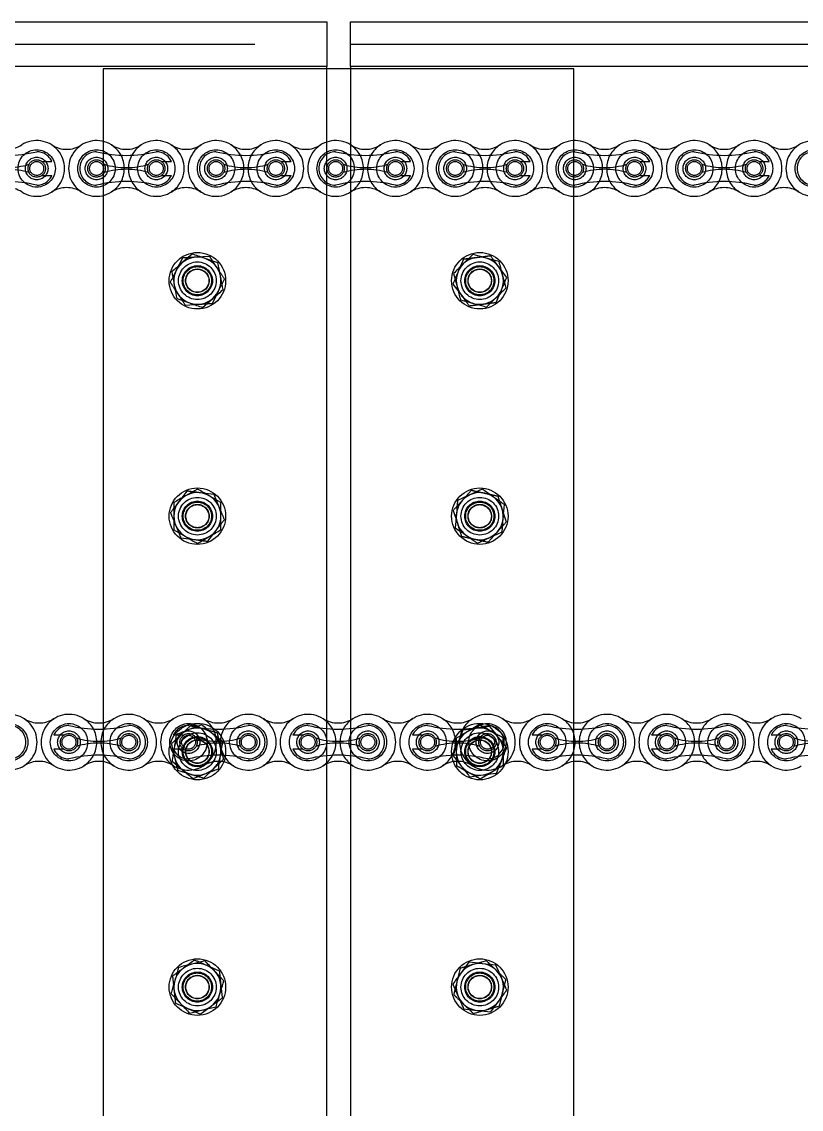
# Model space of a CAD drawing. Header units: metres. Extents: x 0 to 63075, y 0 to 44550.
# Drawn here: x 39081.1 to 39246.7, y 35817.3 to 36048.3 of the extents above; entities that cross this region are included whole.
import ezdxf

# ---------------------------------------------------------------- set-up
doc = ezdxf.new("R2010")
doc.units = ezdxf.units.M
doc.header["$LTSCALE"] = 75
doc.linetypes.add('HIDDEN2', pattern=[4.7625, 3.175, -1.5875])
for name, color, linetype in [('SDM', 7, 'Continuous'), ('SL4', 4, 'Continuous'), ('ST1', 7, 'HIDDEN2')]:
    doc.layers.add(name, color=color, linetype=linetype)

# ---------------------------------------------------------------- blocks, each defined once
blk = doc.blocks.new('A$C6e6623c1')
at = {"layer": 'SL4'}
for p, q in [((2339.74, 1725.35), (3664.71, 1725.35)), ((3664.71, 1725.35), (3664.71, 1715.82)), ((3669.71, 1715.82), (3669.71, 1725.35)), ((3669.71, 1725.35), (4614.72, 1725.35)), ((3664.71, 1715.82), (2339.74, 1715.82)), ((3617.21, 1715.35), (3617.21, 1486.11)), ((3717.21, 1715.35), (3617.21, 1715.35)), ((3664.71, 1715.35), (3664.71, 1715.82)), ((3669.71, 1715.82), (3669.71, 1715.35)), ((4619.71, 1715.82), (3669.71, 1715.82)), ((3717.21, 1486.11), (3717.21, 1715.35)), ((3636.12, 1676.02), (3633.94, 1674.13)), ((3641.58, 1674.13), (3638.85, 1675.07)), ((3695.76, 1675.94), (3693.71, 1673.91)), ((3691.65, 1671.89), (3692.37, 1669.1)), ((3702.78, 1668.81), (3702.05, 1671.6)), ((3632.85, 1666.57), (3635.57, 1665.63)), ((3638.3, 1664.68), (3640.48, 1666.57)), ((3698.66, 1664.76), (3700.72, 1666.79)), ((3637.21, 1626.12), (3634.71, 1624.68)), ((3697.71, 1626.1), (3695.09, 1624.88)), ((3642.21, 1623.24), (3639.71, 1624.68)), ((3692.48, 1623.65), (3692.23, 1620.78)), ((3701.95, 1617.05), (3702.19, 1619.92)), ((3632.21, 1617.46), (3634.71, 1616.02)), ((3637.21, 1614.58), (3639.71, 1616.02)), ((3696.72, 1614.6), (3699.33, 1615.82)), ((3638.13, 1576.05), (3635.43, 1575.02)), ((3699.36, 1575.71), (3696.5, 1575.3)), ((3642.61, 1572.41), (3640.37, 1574.23)), ((3693.64, 1574.89), (3692.57, 1572.21)), ((3631.82, 1568.29), (3634.06, 1566.47)), ((3700.78, 1565.81), (3701.86, 1568.49)), ((3636.3, 1564.65), (3638.99, 1565.68)), ((3695.07, 1564.99), (3697.93, 1565.4)), ((3638.85, 1525.89), (3636.04, 1525.21)), ((3694.9, 1525.64), (3693.19, 1523.32)), ((3700.64, 1524.99), (3697.77, 1525.32)), ((3642.83, 1521.7), (3640.84, 1523.8)), ((3631.6, 1519), (3633.59, 1516.9)), ((3699.52, 1515.06), (3701.23, 1517.38)), ((3635.58, 1514.81), (3638.38, 1515.49)), ((3693.78, 1515.71), (3696.65, 1515.38))]:
    blk.add_line(p, q, dxfattribs=at)
for centre, start, end in [((3637.21, 1670.35), 70.8771, 130.8771), ((3637.21, 1670.35), 10.8771, 70.8771), ((3697.21, 1670.35), 74.5352, 134.5352), ((3697.21, 1670.35), 14.5352, 74.5352), ((3637.21, 1670.35), 130.8771, 190.8771), ((3697.21, 1670.35), 134.5352, 194.5352), ((3637.21, 1670.35), 310.8771, 10.8771), ((3697.21, 1670.35), 314.5352, 14.5352), ((3637.21, 1670.35), 190.8771, 250.8771), ((3697.21, 1670.35), 194.5352, 254.5352), ((3637.21, 1670.35), 250.8771, 310.8771), ((3697.21, 1670.35), 254.5352, 314.5352), ((3637.21, 1620.35), 120, 180), ((3637.21, 1620.35), 60, 120), ((3637.21, 1620.35), 0, 60), ((3697.21, 1620.35), 115.0926, 175.0926), ((3697.21, 1620.35), 55.0926, 115.0926), ((3697.21, 1620.35), 355.0926, 55.0926), ((3637.21, 1620.35), 180, 240), ((3637.21, 1620.35), 300, 0), ((3697.21, 1620.35), 175.0926, 235.0926), ((3697.21, 1620.35), 295.0926, 355.0926), ((3637.21, 1620.35), 240, 300), ((3697.21, 1620.35), 235.0926, 295.0926), ((3637.21, 1570.35), 110.8771, 170.8771), ((3637.21, 1570.35), 50.8771, 110.8771), ((3697.21, 1570.35), 98.2132, 158.2132), ((3697.21, 1570.35), 38.2132, 98.2132), ((3637.21, 1570.35), 350.8771, 50.8771), ((3697.21, 1570.35), 338.2132, 38.2132), ((3637.21, 1570.35), 170.8771, 230.8771), ((3697.21, 1570.35), 158.2132, 218.2132), ((3637.21, 1570.35), 290.8771, 350.8771), ((3697.21, 1570.35), 278.2132, 338.2132), ((3637.21, 1570.35), 230.8771, 290.8771), ((3697.21, 1570.35), 218.2132, 278.2132), ((3637.21, 1520.35), 103.5616, 163.5616), ((3637.21, 1520.35), 43.5616, 103.5616), ((3697.21, 1520.35), 83.5616, 143.5616), ((3697.21, 1520.35), 23.5616, 83.5616), ((3637.21, 1520.35), 343.5616, 43.5616), ((3697.21, 1520.35), 143.5616, 203.5616), ((3697.21, 1520.35), 323.5616, 23.5616), ((3637.21, 1520.35), 163.5616, 223.5616), ((3637.21, 1520.35), 283.5616, 343.5616), ((3697.21, 1520.35), 203.5616, 263.5616), ((3697.21, 1520.35), 263.5616, 323.5616), ((3637.21, 1520.35), 223.5616, 283.5616)]:
    blk.add_arc(centre, 5, start, end, dxfattribs=at)
for points, knots in [([(3638.85, 1675.07), (3638.79, 1675.1), (3637.86, 1675.42), (3636.96, 1675.73), (3636.12, 1676.02)], [0, 0, 0, 0, 0.070201, 1, 1, 1, 1]), ([(3698.55, 1675.17), (3698.33, 1675.23), (3697.39, 1675.49), (3696.47, 1675.74), (3695.76, 1675.94)], [0, 0, 0, 0, 0.231849, 1, 1, 1, 1]), ([(3701.33, 1674.4), (3701.14, 1674.45), (3700.23, 1674.7), (3699.29, 1674.96), (3698.55, 1675.17)], [0, 0, 0, 0, 0.211001, 1, 1, 1, 1]), ([(3702.05, 1671.6), (3702.04, 1671.67), (3701.79, 1672.61), (3701.55, 1673.54), (3701.33, 1674.4)], [0, 0, 0, 0, 0.070201, 1, 1, 1, 1]), ([(3633.94, 1674.13), (3633.89, 1674.09), (3633.15, 1673.45), (3632.43, 1672.82), (3631.76, 1672.24)], [0, 0, 0, 0, 0.070201, 1, 1, 1, 1]), ([(3631.76, 1672.24), (3631.9, 1671.52), (3632.08, 1670.59), (3632.26, 1669.63), (3632.3, 1669.41)], [0, 0, 0, 0, 0.768151, 1, 1, 1, 1]), ([(3642.12, 1671.29), (3642.08, 1671.52), (3641.9, 1672.48), (3641.72, 1673.41), (3641.58, 1674.13)], [0, 0, 0, 0, 0.231849, 1, 1, 1, 1]), ([(3693.71, 1673.91), (3693.66, 1673.87), (3692.96, 1673.18), (3692.28, 1672.51), (3691.65, 1671.89)], [0, 0, 0, 0, 0.0702006, 1, 1, 1, 1]), ([(3642.67, 1668.46), (3642.63, 1668.65), (3642.45, 1669.58), (3642.27, 1670.54), (3642.12, 1671.29)], [0, 0, 0, 0, 0.211001, 1, 1, 1, 1]), ([(3632.3, 1669.41), (3632.45, 1668.65), (3632.63, 1667.69), (3632.81, 1666.77), (3632.85, 1666.57)], [0, 0, 0, 0, 0.788999, 1, 1, 1, 1]), ([(3640.48, 1666.57), (3640.54, 1666.61), (3641.27, 1667.25), (3642, 1667.88), (3642.67, 1668.46)], [0, 0, 0, 0, 0.0702006, 1, 1, 1, 1]), ([(3692.37, 1669.1), (3692.39, 1669.03), (3692.63, 1668.09), (3692.87, 1667.16), (3693.1, 1666.3)], [0, 0, 0, 0, 0.0702006, 1, 1, 1, 1]), ([(3700.72, 1666.79), (3700.77, 1666.83), (3701.46, 1667.52), (3702.14, 1668.19), (3702.78, 1668.81)], [0, 0, 0, 0, 0.070201, 1, 1, 1, 1]), ([(3635.57, 1665.63), (3635.64, 1665.6), (3636.56, 1665.28), (3637.46, 1664.97), (3638.3, 1664.68)], [0, 0, 0, 0, 0.070201, 1, 1, 1, 1]), ([(3693.1, 1666.3), (3693.8, 1666.11), (3694.72, 1665.85), (3695.66, 1665.59), (3695.88, 1665.53)], [0, 0, 0, 0, 0.768151, 1, 1, 1, 1]), ([(3695.88, 1665.53), (3696.62, 1665.33), (3697.56, 1665.06), (3698.47, 1664.81), (3698.66, 1664.76)], [0, 0, 0, 0, 0.788999, 1, 1, 1, 1]), ([(3639.71, 1624.68), (3639.65, 1624.71), (3638.81, 1625.2), (3637.98, 1625.68), (3637.21, 1626.12)], [0, 0, 0, 0, 0.070201, 1, 1, 1, 1]), ([(3700.07, 1624.45), (3699.89, 1624.58), (3699.09, 1625.14), (3698.31, 1625.68), (3697.71, 1626.1)], [0, 0, 0, 0, 0.231849, 1, 1, 1, 1]), ([(3634.71, 1624.68), (3634.65, 1624.65), (3633.81, 1624.16), (3632.98, 1623.68), (3632.21, 1623.24)], [0, 0, 0, 0, 0.070201, 1, 1, 1, 1]), ([(3695.09, 1624.88), (3695.03, 1624.85), (3694.15, 1624.44), (3693.28, 1624.03), (3692.48, 1623.65)], [0, 0, 0, 0, 0.070201, 1, 1, 1, 1]), ([(3702.44, 1622.8), (3702.28, 1622.91), (3701.51, 1623.45), (3700.71, 1624.01), (3700.07, 1624.45)], [0, 0, 0, 0, 0.211001, 1, 1, 1, 1]), ([(3632.21, 1623.24), (3632.21, 1622.51), (3632.21, 1621.55), (3632.21, 1620.58), (3632.21, 1620.35)], [0, 0, 0, 0, 0.768151, 1, 1, 1, 1]), ([(3642.21, 1620.35), (3642.21, 1620.58), (3642.21, 1621.55), (3642.21, 1622.51), (3642.21, 1623.24)], [0, 0, 0, 0, 0.2318493, 1, 1, 1, 1]), ([(3702.19, 1619.92), (3702.2, 1619.99), (3702.28, 1620.96), (3702.37, 1621.91), (3702.44, 1622.8)], [0, 0, 0, 0, 0.070201, 1, 1, 1, 1]), ([(3632.21, 1620.35), (3632.21, 1619.58), (3632.21, 1618.6), (3632.21, 1617.66), (3632.21, 1617.46)], [0, 0, 0, 0, 0.788999, 1, 1, 1, 1]), ([(3642.21, 1617.46), (3642.21, 1617.66), (3642.21, 1618.6), (3642.21, 1619.58), (3642.21, 1620.35)], [0, 0, 0, 0, 0.211001, 1, 1, 1, 1]), ([(3692.23, 1620.78), (3692.22, 1620.71), (3692.14, 1619.74), (3692.06, 1618.79), (3691.98, 1617.9)], [0, 0, 0, 0, 0.070201, 1, 1, 1, 1]), ([(3639.71, 1616.02), (3639.77, 1616.05), (3640.62, 1616.54), (3641.44, 1617.02), (3642.21, 1617.46)], [0, 0, 0, 0, 0.070201, 1, 1, 1, 1]), ([(3691.98, 1617.9), (3692.58, 1617.48), (3693.36, 1616.94), (3694.17, 1616.38), (3694.35, 1616.25)], [0, 0, 0, 0, 0.7681507, 1, 1, 1, 1]), ([(3699.33, 1615.82), (3699.39, 1615.85), (3700.28, 1616.26), (3701.14, 1616.67), (3701.95, 1617.05)], [0, 0, 0, 0, 0.070201, 1, 1, 1, 1]), ([(3634.71, 1616.02), (3634.77, 1615.99), (3635.62, 1615.5), (3636.44, 1615.02), (3637.21, 1614.58)], [0, 0, 0, 0, 0.070201, 1, 1, 1, 1]), ([(3694.35, 1616.25), (3694.98, 1615.81), (3695.79, 1615.25), (3696.56, 1614.71), (3696.72, 1614.6)], [0, 0, 0, 0, 0.788999, 1, 1, 1, 1]), ([(3635.43, 1575.02), (3635.37, 1575), (3634.46, 1574.65), (3633.56, 1574.31), (3632.73, 1573.99)], [0, 0, 0, 0, 0.070201, 1, 1, 1, 1]), ([(3640.37, 1574.23), (3640.31, 1574.27), (3639.56, 1574.89), (3638.82, 1575.49), (3638.13, 1576.05)], [0, 0, 0, 0, 0.070201, 1, 1, 1, 1]), ([(3696.5, 1575.3), (3696.43, 1575.29), (3695.47, 1575.15), (3694.52, 1575.01), (3693.64, 1574.89)], [0, 0, 0, 0, 0.070201, 1, 1, 1, 1]), ([(3701.14, 1573.44), (3701, 1573.62), (3700.4, 1574.39), (3699.81, 1575.14), (3699.36, 1575.71)], [0, 0, 0, 0, 0.231849, 1, 1, 1, 1]), ([(3632.73, 1573.99), (3632.62, 1573.27), (3632.47, 1572.33), (3632.31, 1571.37), (3632.28, 1571.14)], [0, 0, 0, 0, 0.768151, 1, 1, 1, 1]), ([(3702.93, 1571.17), (3702.8, 1571.33), (3702.22, 1572.07), (3701.62, 1572.84), (3701.14, 1573.44)], [0, 0, 0, 0, 0.211001, 1, 1, 1, 1]), ([(3632.28, 1571.14), (3632.15, 1570.38), (3632, 1569.42), (3631.85, 1568.49), (3631.82, 1568.29)], [0, 0, 0, 0, 0.788999, 1, 1, 1, 1]), ([(3642.15, 1569.56), (3642.19, 1569.78), (3642.34, 1570.75), (3642.49, 1571.69), (3642.61, 1572.41)], [0, 0, 0, 0, 0.231849, 1, 1, 1, 1]), ([(3692.57, 1572.21), (3692.54, 1572.14), (3692.18, 1571.24), (3691.83, 1570.35), (3691.5, 1569.53)], [0, 0, 0, 0, 0.070201, 1, 1, 1, 1]), ([(3701.86, 1568.49), (3701.88, 1568.56), (3702.24, 1569.46), (3702.6, 1570.35), (3702.93, 1571.17)], [0, 0, 0, 0, 0.070201, 1, 1, 1, 1]), ([(3641.69, 1566.71), (3641.72, 1566.9), (3641.87, 1567.83), (3642.03, 1568.8), (3642.15, 1569.56)], [0, 0, 0, 0, 0.211001, 1, 1, 1, 1]), ([(3691.5, 1569.53), (3691.95, 1568.95), (3692.54, 1568.2), (3693.14, 1567.43), (3693.28, 1567.26)], [0, 0, 0, 0, 0.768151, 1, 1, 1, 1]), ([(3634.06, 1566.47), (3634.11, 1566.43), (3634.87, 1565.81), (3635.61, 1565.21), (3636.3, 1564.65)], [0, 0, 0, 0, 0.070201, 1, 1, 1, 1]), ([(3638.99, 1565.68), (3639.06, 1565.7), (3639.97, 1566.05), (3640.86, 1566.39), (3641.69, 1566.71)], [0, 0, 0, 0, 0.0702006, 1, 1, 1, 1]), ([(3693.28, 1567.26), (3693.76, 1566.65), (3694.37, 1565.88), (3694.95, 1565.14), (3695.07, 1564.99)], [0, 0, 0, 0, 0.788999, 1, 1, 1, 1]), ([(3697.93, 1565.4), (3697.99, 1565.41), (3698.96, 1565.55), (3699.9, 1565.69), (3700.78, 1565.81)], [0, 0, 0, 0, 0.070201, 1, 1, 1, 1]), ([(3633.23, 1524.53), (3633.03, 1523.83), (3632.76, 1522.92), (3632.48, 1521.98), (3632.42, 1521.76)], [0, 0, 0, 0, 0.768151, 1, 1, 1, 1]), ([(3636.04, 1525.21), (3635.97, 1525.19), (3635.03, 1524.97), (3634.1, 1524.74), (3633.23, 1524.53)], [0, 0, 0, 0, 0.070201, 1, 1, 1, 1]), ([(3640.84, 1523.8), (3640.79, 1523.85), (3640.12, 1524.55), (3639.46, 1525.24), (3638.85, 1525.89)], [0, 0, 0, 0, 0.070201, 1, 1, 1, 1]), ([(3697.77, 1525.32), (3697.71, 1525.33), (3696.74, 1525.44), (3695.79, 1525.54), (3694.9, 1525.64)], [0, 0, 0, 0, 0.070201, 1, 1, 1, 1]), ([(3701.8, 1522.35), (3701.71, 1522.56), (3701.31, 1523.45), (3700.93, 1524.32), (3700.64, 1524.99)], [0, 0, 0, 0, 0.231849, 1, 1, 1, 1]), ([(3693.19, 1523.32), (3693.15, 1523.26), (3692.57, 1522.48), (3692, 1521.71), (3691.48, 1521)], [0, 0, 0, 0, 0.070201, 1, 1, 1, 1]), ([(3702.95, 1519.7), (3702.87, 1519.88), (3702.49, 1520.75), (3702.1, 1521.64), (3701.8, 1522.35)], [0, 0, 0, 0, 0.2110008, 1, 1, 1, 1]), ([(3632.42, 1521.76), (3632.2, 1521.03), (3631.92, 1520.09), (3631.66, 1519.19), (3631.6, 1519)], [0, 0, 0, 0, 0.788999, 1, 1, 1, 1]), ([(3642.01, 1518.94), (3642.07, 1519.15), (3642.35, 1520.09), (3642.62, 1521), (3642.83, 1521.7)], [0, 0, 0, 0, 0.231849, 1, 1, 1, 1]), ([(3691.48, 1521), (3691.77, 1520.33), (3692.15, 1519.45), (3692.54, 1518.56), (3692.63, 1518.35)], [0, 0, 0, 0, 0.768151, 1, 1, 1, 1]), ([(3701.23, 1517.38), (3701.28, 1517.44), (3701.85, 1518.22), (3702.42, 1518.99), (3702.95, 1519.7)], [0, 0, 0, 0, 0.070201, 1, 1, 1, 1]), ([(3641.19, 1516.17), (3641.25, 1516.36), (3641.51, 1517.26), (3641.79, 1518.2), (3642.01, 1518.94)], [0, 0, 0, 0, 0.211001, 1, 1, 1, 1]), ([(3692.63, 1518.35), (3692.94, 1517.64), (3693.33, 1516.75), (3693.7, 1515.89), (3693.78, 1515.71)], [0, 0, 0, 0, 0.788999, 1, 1, 1, 1]), ([(3633.59, 1516.9), (3633.64, 1516.85), (3634.31, 1516.15), (3634.97, 1515.46), (3635.58, 1514.81)], [0, 0, 0, 0, 0.070201, 1, 1, 1, 1]), ([(3638.38, 1515.49), (3638.45, 1515.51), (3639.4, 1515.73), (3640.33, 1515.96), (3641.19, 1516.17)], [0, 0, 0, 0, 0.070201, 1, 1, 1, 1]), ([(3696.65, 1515.38), (3696.72, 1515.37), (3697.69, 1515.26), (3698.64, 1515.16), (3699.52, 1515.06)], [0, 0, 0, 0, 0.070201, 1, 1, 1, 1])]:
    blk.add_open_spline(points, degree=3, knots=knots, dxfattribs=at)
at = {"layer": 'ST1'}
for p, q in [((2339.74, 1720.59), (3664.71, 1720.59)), ((3669.71, 1720.59), (4669.71, 1720.59)), ((3664.71, 1715.82), (2339.74, 1715.82)), ((3664.71, 1490.88), (3664.71, 1715.35)), ((4669.71, 1715.82), (3669.71, 1715.82)), ((3669.71, 1715.35), (3669.71, 1490.88)), ((3604.18, 1695.67), (3606.31, 1695.67)), ((3629.58, 1695.67), (3631.71, 1695.67)), ((3654.98, 1695.67), (3657.11, 1695.67)), ((3680.38, 1695.67), (3682.51, 1695.67)), ((3705.78, 1695.67), (3707.91, 1695.67)), ((3731.18, 1695.67), (3733.31, 1695.67)), ((3756.58, 1695.67), (3758.71, 1695.67)), ((3604.18, 1692.71), (3606.31, 1692.71)), ((3629.58, 1692.71), (3631.71, 1692.71)), ((3654.98, 1692.71), (3657.11, 1692.71)), ((3680.38, 1692.71), (3682.51, 1692.71)), ((3705.78, 1692.71), (3707.91, 1692.71)), ((3731.18, 1692.71), (3733.31, 1692.71)), ((3756.58, 1692.71), (3758.71, 1692.71)), ((3634.03, 1675.17), (3632.74, 1672.59)), ((3639.8, 1675.51), (3636.92, 1675.34)), ((3693.73, 1674.96), (3692.61, 1672.3)), ((3702.94, 1671.06), (3701.2, 1673.36)), ((3640.39, 1665.53), (3641.68, 1668.11)), ((3691.48, 1669.64), (3693.22, 1667.34)), ((3700.69, 1665.74), (3701.82, 1668.4)), ((3634.63, 1665.19), (3637.51, 1665.36)), ((3695.47, 1625.85), (3693.52, 1623.72)), ((3635, 1625.68), (3633.24, 1623.39)), ((3640.73, 1624.93), (3637.86, 1625.31)), ((3691.57, 1621.59), (3692.45, 1618.84)), ((3702.85, 1619.11), (3701.98, 1621.86)), ((3639.42, 1615.02), (3641.18, 1617.31)), ((3698.96, 1614.85), (3700.91, 1616.98)), ((3633.7, 1615.77), (3636.56, 1615.39)), ((3635.87, 1575.97), (3633.78, 1573.98)), ((3641.41, 1574.32), (3638.64, 1575.14)), ((3697.14, 1576.12), (3694.66, 1574.65)), ((3608.82, 1573.83), (3606.7, 1573.83)), ((3634.22, 1573.83), (3632.1, 1573.83)), ((3659.62, 1573.83), (3657.5, 1573.83)), ((3685.02, 1573.83), (3682.9, 1573.83)), ((3692.18, 1573.17), (3692.21, 1570.29)), ((3710.42, 1573.83), (3708.3, 1573.83)), ((3735.82, 1573.83), (3733.7, 1573.83)), ((3761.22, 1573.83), (3759.1, 1573.83)), ((3608.82, 1570.88), (3606.7, 1570.88)), ((3634.22, 1570.88), (3632.1, 1570.88)), ((3659.62, 1570.88), (3657.5, 1570.88)), ((3685.02, 1570.88), (3682.9, 1570.88)), ((3702.25, 1567.53), (3702.21, 1570.41)), ((3710.42, 1570.88), (3708.3, 1570.88)), ((3735.82, 1570.88), (3733.7, 1570.88)), ((3761.22, 1570.88), (3759.1, 1570.88)), ((3633.02, 1566.38), (3635.78, 1565.56)), ((3638.55, 1564.73), (3640.65, 1566.72)), ((3697.29, 1564.58), (3699.77, 1566.05)), ((3636.6, 1526.09), (3634.27, 1524.39)), ((3641.88, 1523.75), (3639.24, 1524.92)), ((3693.05, 1524.35), (3692.36, 1521.55)), ((3698.6, 1525.95), (3695.83, 1525.15)), ((3701.37, 1516.35), (3702.07, 1519.15)), ((3632.55, 1516.95), (3635.19, 1515.78)), ((3637.82, 1514.61), (3640.16, 1516.31)), ((3695.82, 1514.75), (3698.6, 1515.55))]:
    blk.add_line(p, q, dxfattribs=at)
for centre, radius in [((3603.08, 1694.19), 3.96), ((3615.78, 1694.19), 3.96), ((3628.48, 1694.19), 3.96), ((3641.18, 1694.19), 3.96), ((3653.88, 1694.19), 3.96), ((3666.58, 1694.19), 3.96), ((3679.28, 1694.19), 3.96), ((3691.98, 1694.19), 3.96), ((3704.68, 1694.19), 3.96), ((3717.38, 1694.19), 3.96), ((3730.08, 1694.19), 3.96), ((3742.78, 1694.19), 3.96), ((3755.48, 1694.19), 3.96), ((3768.17, 1694.19), 3.96), ((3603.08, 1694.19), 2.4), ((3603.08, 1694.19), 1.85), ((3603.08, 1694.19), 1.48), ((3615.78, 1694.19), 2.4), ((3615.78, 1694.19), 1.85), ((3615.78, 1694.19), 1.48), ((3628.48, 1694.19), 2.4), ((3628.48, 1694.19), 1.85), ((3628.48, 1694.19), 1.48), ((3641.18, 1694.19), 2.4), ((3641.18, 1694.19), 1.84), ((3641.18, 1694.19), 1.48), ((3653.88, 1694.19), 2.4), ((3653.88, 1694.19), 1.84), ((3653.88, 1694.19), 1.48), ((3666.58, 1694.19), 2.4), ((3666.58, 1694.19), 1.84), ((3666.58, 1694.19), 1.48), ((3679.28, 1694.19), 2.4), ((3679.28, 1694.19), 1.85), ((3679.28, 1694.19), 1.48), ((3691.98, 1694.19), 2.4), ((3691.98, 1694.19), 1.84), ((3691.98, 1694.19), 1.48), ((3704.68, 1694.19), 2.4), ((3704.68, 1694.19), 1.84), ((3704.68, 1694.19), 1.48), ((3717.38, 1694.19), 2.4), ((3717.38, 1694.19), 1.84), ((3717.38, 1694.19), 1.48), ((3730.08, 1694.19), 2.4), ((3730.08, 1694.19), 1.84), ((3730.08, 1694.19), 1.48), ((3742.78, 1694.19), 2.4), ((3742.78, 1694.19), 1.84), ((3742.78, 1694.19), 1.48), ((3755.48, 1694.19), 2.4), ((3755.48, 1694.19), 1.84), ((3755.48, 1694.19), 1.48), ((3637.21, 1670.35), 6), ((3637.21, 1670.35), 4), ((3697.21, 1670.35), 6), ((3697.21, 1670.35), 4), ((3637.21, 1670.35), 3.2), ((3637.21, 1670.35), 3), ((3637.21, 1670.35), 2.5), ((3637.21, 1670.35), 2.45), ((3697.21, 1670.35), 3.2), ((3697.21, 1670.35), 3), ((3697.21, 1670.35), 2.5), ((3697.21, 1670.35), 2.45), ((3637.21, 1620.35), 6), ((3697.21, 1620.35), 6), ((3637.21, 1620.35), 4), ((3637.21, 1620.35), 3.2), ((3697.21, 1620.35), 4), ((3697.21, 1620.35), 3.2), ((3637.21, 1620.35), 3), ((3637.21, 1620.35), 2.5), ((3637.21, 1620.35), 2.45), ((3697.21, 1620.35), 3), ((3697.21, 1620.35), 2.5), ((3697.21, 1620.35), 2.45), ((3597.23, 1572.35), 3.96), ((3609.93, 1572.35), 3.96), ((3622.63, 1572.35), 3.96), ((3637.21, 1570.35), 6), ((3635.33, 1572.35), 3.96), ((3648.03, 1572.35), 3.96), ((3660.73, 1572.35), 3.96), ((3673.43, 1572.35), 3.96), ((3686.13, 1572.35), 3.96), ((3697.21, 1570.35), 6), ((3698.83, 1572.35), 3.96), ((3711.53, 1572.35), 3.96), ((3724.23, 1572.35), 3.96), ((3736.93, 1572.35), 3.96), ((3749.63, 1572.35), 3.96), ((3762.33, 1572.35), 3.96), ((3609.93, 1572.35), 2.4), ((3609.93, 1572.35), 1.84), ((3609.93, 1572.35), 1.48), ((3622.63, 1572.35), 2.4), ((3622.63, 1572.35), 1.85), ((3622.63, 1572.35), 1.48), ((3635.33, 1572.35), 2.4), ((3637.21, 1570.35), 4), ((3635.33, 1572.35), 1.84), ((3635.33, 1572.35), 1.48), ((3637.21, 1570.35), 3.2), ((3637.21, 1570.35), 3), ((3637.21, 1570.35), 2.5), ((3637.21, 1570.35), 2.45), ((3648.03, 1572.35), 2.4), ((3648.03, 1572.35), 1.84), ((3648.03, 1572.35), 1.48), ((3660.73, 1572.35), 2.4), ((3660.73, 1572.35), 1.84), ((3660.73, 1572.35), 1.48), ((3673.43, 1572.35), 2.4), ((3673.43, 1572.35), 1.85), ((3673.43, 1572.35), 1.48), ((3686.13, 1572.35), 2.4), ((3686.13, 1572.35), 1.84), ((3686.13, 1572.35), 1.48), ((3697.21, 1570.35), 4), ((3697.21, 1570.35), 3.2), ((3697.21, 1570.35), 3), ((3697.21, 1570.35), 2.5), ((3697.21, 1570.35), 2.45), ((3698.83, 1572.35), 2.4), ((3698.83, 1572.35), 1.84), ((3698.83, 1572.35), 1.48), ((3711.53, 1572.35), 2.4), ((3711.53, 1572.35), 1.84), ((3711.53, 1572.35), 1.48), ((3724.23, 1572.35), 2.4), ((3724.23, 1572.35), 1.84), ((3724.23, 1572.35), 1.48), ((3736.93, 1572.35), 2.4), ((3736.93, 1572.35), 1.84), ((3736.93, 1572.35), 1.48), ((3749.63, 1572.35), 2.4), ((3749.63, 1572.35), 1.84), ((3749.63, 1572.35), 1.48), ((3762.33, 1572.35), 2.4), ((3762.33, 1572.35), 1.84), ((3762.33, 1572.35), 1.48), ((3637.21, 1520.35), 6), ((3637.21, 1520.35), 4), ((3697.21, 1520.35), 6), ((3697.21, 1520.35), 4), ((3637.21, 1520.35), 3.2), ((3637.21, 1520.35), 3), ((3637.21, 1520.35), 2.5), ((3637.21, 1520.35), 2.45), ((3697.21, 1520.35), 3.2), ((3697.21, 1520.35), 3), ((3697.21, 1520.35), 2.5), ((3697.21, 1520.35), 2.45)]:
    blk.add_circle(centre, radius, dxfattribs=at)
for centre, radius, start, end in [((3603.08, 1694.19), 5.92, 237.5667, 122.4333), ((3615.78, 1694.19), 5.92, 57.5667, 302.4333), ((3628.48, 1694.19), 5.92, 237.5667, 122.4333), ((3641.18, 1694.19), 5.92, 57.5667, 302.4333), ((3653.88, 1694.19), 5.92, 237.5667, 122.4333), ((3666.58, 1694.19), 5.92, 57.5667, 302.4333), ((3679.28, 1694.19), 5.92, 237.5667, 122.4333), ((3691.98, 1694.19), 5.92, 57.5667, 302.4333), ((3704.68, 1694.19), 5.92, 237.5667, 122.4333), ((3717.38, 1694.19), 5.92, 57.5667, 302.4333), ((3730.08, 1694.19), 5.92, 237.5667, 122.4333), ((3742.78, 1694.19), 5.92, 57.5667, 302.4333), ((3755.48, 1694.19), 5.92, 237.5667, 122.4333), ((3768.17, 1694.19), 5.92, 57.5667, 302.4333), ((3596.73, 1723.29), 26.32, 256.0401, 283.9599), ((3596.73, 1704.18), 5.92, 237.5667, 302.4333), ((3603.08, 1694.19), 3.55, 24.5534, 90), ((3609.43, 1704.18), 5.92, 237.5667, 302.4333), ((3615.78, 1694.19), 3.55, 90, 270), ((3622.13, 1723.29), 26.32, 256.0401, 283.9599), ((3622.13, 1704.18), 5.92, 237.5667, 302.4333), ((3615.78, 1694.19), 5.92, 302.4332, 57.5668), ((3628.48, 1694.19), 5.92, 122.4332, 237.5668), ((3628.48, 1694.19), 3.55, 24.5534, 90), ((3634.83, 1704.18), 5.92, 237.5667, 302.4333), ((3641.18, 1694.19), 3.55, 90, 270), ((3647.53, 1723.29), 26.32, 256.0401, 283.9599), ((3647.53, 1704.18), 5.92, 237.5667, 302.4333), ((3641.18, 1694.19), 5.92, 302.4332, 57.5668), ((3653.88, 1694.19), 5.92, 122.4332, 237.5668), ((3653.88, 1694.19), 3.55, 24.5534, 90), ((3660.23, 1704.18), 5.92, 237.5667, 302.4333), ((3666.58, 1694.19), 3.55, 90, 270), ((3672.93, 1723.29), 26.32, 256.0401, 283.9599), ((3672.93, 1704.18), 5.92, 237.5667, 302.4333), ((3666.58, 1694.19), 5.92, 302.4332, 57.5668), ((3679.28, 1694.19), 5.92, 122.4332, 237.5668), ((3679.28, 1694.19), 3.55, 24.5534, 90), ((3685.63, 1704.18), 5.92, 237.5667, 302.4333), ((3691.98, 1694.19), 3.55, 90, 270), ((3698.33, 1723.29), 26.32, 256.0401, 283.9599), ((3698.33, 1704.18), 5.92, 237.5667, 302.4333), ((3691.98, 1694.19), 5.92, 302.4332, 57.5668), ((3704.68, 1694.19), 5.92, 122.4332, 237.5668), ((3704.68, 1694.19), 3.55, 24.5534, 90), ((3711.03, 1704.18), 5.92, 237.5667, 302.4333), ((3717.38, 1694.19), 3.55, 90, 270), ((3723.73, 1723.29), 26.32, 256.0401, 283.9599), ((3723.73, 1704.18), 5.92, 237.5667, 302.4333), ((3717.38, 1694.19), 5.92, 302.4332, 57.5668), ((3730.08, 1694.19), 5.92, 122.4332, 237.5668), ((3730.08, 1694.19), 3.55, 24.5534, 90), ((3736.43, 1704.18), 5.92, 237.5667, 302.4333), ((3742.78, 1694.19), 3.55, 90, 270), ((3749.13, 1723.29), 26.32, 256.0401, 283.9599), ((3749.13, 1704.18), 5.92, 237.5667, 302.4333), ((3742.78, 1694.19), 5.92, 302.4332, 57.5668), ((3755.48, 1694.19), 5.92, 122.4332, 237.5668), ((3755.48, 1694.19), 3.55, 24.5534, 90), ((3761.83, 1704.18), 5.92, 237.5667, 302.4333), ((3768.17, 1694.19), 3.55, 90, 270), ((3596.73, 1710.54), 16.17, 252.993, 287.007), ((3596.73, 1677.84), 16.17, 72.993, 107.007), ((3622.13, 1710.54), 16.17, 252.993, 287.007), ((3622.13, 1677.84), 16.17, 72.993, 107.007), ((3647.53, 1710.54), 16.17, 252.993, 287.007), ((3647.53, 1677.84), 16.17, 72.993, 107.007), ((3672.93, 1710.54), 16.17, 252.993, 287.007), ((3672.93, 1677.84), 16.17, 72.993, 107.007), ((3698.33, 1710.54), 16.17, 252.993, 287.007), ((3698.33, 1677.84), 16.17, 72.993, 107.007), ((3723.73, 1710.54), 16.17, 252.993, 287.007), ((3723.73, 1677.84), 16.17, 72.993, 107.007), ((3749.13, 1710.54), 16.17, 252.993, 287.007), ((3749.13, 1677.84), 16.17, 72.993, 107.007), ((3596.73, 1665.09), 26.32, 76.0401, 103.9599), ((3603.08, 1694.19), 3.55, 270, 335.4466), ((3622.13, 1665.09), 26.32, 76.0401, 103.9599), ((3628.48, 1694.19), 3.55, 270, 335.4466), ((3647.53, 1665.09), 26.32, 76.0401, 103.9599), ((3653.88, 1694.19), 3.55, 270, 335.4466), ((3672.93, 1665.09), 26.32, 76.0401, 103.9599), ((3679.28, 1694.19), 3.55, 270, 335.4466), ((3698.33, 1665.09), 26.32, 76.0401, 103.9599), ((3704.68, 1694.19), 3.55, 270, 335.4466), ((3723.73, 1665.09), 26.32, 76.0401, 103.9599), ((3730.08, 1694.19), 3.55, 270, 335.4466), ((3749.13, 1665.09), 26.32, 76.0401, 103.9599), ((3755.48, 1694.19), 3.55, 270, 335.4466), ((3596.73, 1684.2), 5.92, 57.5667, 122.4333), ((3609.43, 1684.2), 5.92, 57.5667, 122.4333), ((3622.13, 1684.2), 5.92, 57.5667, 122.4333), ((3634.83, 1684.2), 5.92, 57.5667, 122.4333), ((3647.53, 1684.2), 5.92, 57.5667, 122.4333), ((3660.23, 1684.2), 5.92, 57.5667, 122.4333), ((3672.93, 1684.2), 5.92, 57.5667, 122.4333), ((3685.63, 1684.2), 5.92, 57.5667, 122.4333), ((3698.33, 1684.2), 5.92, 57.5667, 122.4333), ((3711.03, 1684.2), 5.92, 57.5667, 122.4333), ((3723.73, 1684.2), 5.92, 57.5667, 122.4333), ((3736.43, 1684.2), 5.92, 57.5667, 122.4333), ((3749.13, 1684.2), 5.92, 57.5667, 122.4333), ((3761.83, 1684.2), 5.92, 57.5667, 122.4333), ((3597.23, 1572.35), 5.92, 237.5667, 122.4333), ((3603.58, 1582.35), 5.92, 237.5667, 302.4333), ((3609.93, 1572.35), 5.92, 57.5667, 302.4333), ((3616.28, 1582.35), 5.92, 237.5667, 302.4333), ((3609.93, 1572.35), 5.92, 302.4332, 57.5668), ((3622.63, 1572.35), 5.92, 122.4332, 237.5668), ((3622.63, 1572.35), 5.92, 237.5667, 122.4333), ((3628.98, 1582.35), 5.92, 237.5667, 302.4333), ((3635.33, 1572.35), 5.92, 57.5667, 302.4333), ((3641.68, 1582.35), 5.92, 237.5667, 302.4333), ((3635.33, 1572.35), 5.92, 302.4333, 57.5668), ((3648.03, 1572.35), 5.92, 122.4332, 237.5668), ((3648.03, 1572.35), 5.92, 237.5667, 122.4333), ((3654.38, 1582.35), 5.92, 237.5667, 302.4333), ((3660.73, 1572.35), 5.92, 57.5667, 302.4333), ((3667.08, 1582.35), 5.92, 237.5667, 302.4333), ((3660.73, 1572.35), 5.92, 302.4332, 57.5668), ((3673.43, 1572.35), 5.92, 122.4332, 237.5668), ((3673.43, 1572.35), 5.92, 237.5667, 122.4333), ((3679.78, 1582.35), 5.92, 237.5667, 302.4333), ((3686.13, 1572.35), 5.92, 57.5667, 302.4333), ((3692.48, 1582.35), 5.92, 237.5667, 302.4333), ((3686.13, 1572.35), 5.92, 302.4333, 57.5668), ((3698.83, 1572.35), 5.92, 122.4332, 237.5667), ((3698.83, 1572.35), 5.92, 237.5667, 122.4333), ((3705.18, 1582.35), 5.92, 237.5667, 302.4333), ((3711.53, 1572.35), 5.92, 57.5667, 302.4333), ((3717.88, 1582.35), 5.92, 237.5667, 302.4333), ((3711.53, 1572.35), 5.92, 302.4332, 57.5668), ((3724.23, 1572.35), 5.92, 122.4332, 237.5668), ((3724.23, 1572.35), 5.92, 237.5667, 122.4333), ((3730.58, 1582.35), 5.92, 237.5667, 302.4333), ((3736.93, 1572.35), 5.92, 57.5667, 302.4333), ((3743.28, 1582.35), 5.92, 237.5667, 302.4333), ((3736.93, 1572.35), 5.92, 302.4332, 57.5668), ((3749.63, 1572.35), 5.92, 122.4332, 237.5668), ((3749.63, 1572.35), 5.92, 237.5667, 122.4333), ((3755.98, 1582.35), 5.92, 237.5667, 302.4333), ((3762.33, 1572.35), 5.92, 57.5667, 302.4333), ((3597.23, 1572.35), 3.55, 270, 90), ((3609.93, 1572.35), 3.55, 90, 155.4466), ((3616.28, 1601.45), 26.32, 256.0401, 283.9599), ((3622.63, 1572.35), 3.55, 270, 90), ((3635.33, 1572.35), 3.55, 90, 155.4466), ((3641.68, 1601.45), 26.32, 256.0401, 283.9599), ((3648.03, 1572.35), 3.55, 270, 90), ((3660.73, 1572.35), 3.55, 90, 155.4466), ((3667.08, 1601.45), 26.32, 256.0401, 283.9599), ((3673.43, 1572.35), 3.55, 270, 90), ((3686.13, 1572.35), 3.55, 90, 155.4466), ((3692.48, 1601.45), 26.32, 256.0401, 283.9599), ((3698.83, 1572.35), 3.55, 270, 90), ((3711.53, 1572.35), 3.55, 90, 155.4466), ((3717.88, 1601.45), 26.32, 256.0401, 283.9599), ((3724.23, 1572.35), 3.55, 270, 90), ((3736.93, 1572.35), 3.55, 90, 155.4466), ((3743.28, 1601.45), 26.32, 256.0401, 283.9599), ((3749.63, 1572.35), 3.55, 270, 90), ((3762.33, 1572.35), 3.55, 90, 155.4466), ((3768.68, 1601.45), 26.32, 256.0401, 283.9599), ((3616.28, 1588.71), 16.17, 252.993, 287.007), ((3641.68, 1588.71), 16.17, 252.993, 287.007), ((3667.08, 1588.71), 16.17, 252.993, 287.007), ((3692.48, 1588.71), 16.17, 252.993, 287.007), ((3717.88, 1588.71), 16.17, 252.993, 287.007), ((3743.28, 1588.71), 16.17, 252.993, 287.007), ((3768.68, 1588.71), 16.17, 252.993, 287.007), ((3609.93, 1572.35), 3.55, 204.5534, 270), ((3616.28, 1556), 16.17, 72.993, 107.007), ((3635.33, 1572.35), 3.55, 204.5534, 270), ((3641.68, 1556), 16.17, 72.993, 107.007), ((3660.73, 1572.35), 3.55, 204.5534, 270), ((3667.08, 1556), 16.17, 72.993, 107.007), ((3686.13, 1572.35), 3.55, 204.5534, 270), ((3692.48, 1556), 16.17, 72.993, 107.007), ((3711.53, 1572.35), 3.55, 204.5534, 270), ((3717.88, 1556), 16.17, 72.993, 107.007), ((3736.93, 1572.35), 3.55, 204.5534, 270), ((3743.28, 1556), 16.17, 72.993, 107.007), ((3762.33, 1572.35), 3.55, 204.5534, 270), ((3768.68, 1556), 16.17, 72.993, 107.007), ((3603.58, 1562.36), 5.92, 57.5667, 122.4333), ((3616.28, 1543.26), 26.32, 76.0401, 103.9599), ((3616.28, 1562.36), 5.92, 57.5667, 122.4333), ((3628.98, 1562.36), 5.92, 57.5667, 122.4333), ((3641.68, 1543.26), 26.32, 76.0401, 103.9599), ((3641.68, 1562.36), 5.92, 57.5667, 122.4333), ((3654.38, 1562.36), 5.92, 57.5667, 122.4333), ((3667.08, 1543.26), 26.32, 76.0401, 103.9599), ((3667.08, 1562.36), 5.92, 57.5667, 122.4333), ((3679.78, 1562.36), 5.92, 57.5667, 122.4333), ((3692.48, 1543.26), 26.32, 76.0401, 103.9599), ((3692.48, 1562.36), 5.92, 57.5667, 122.4333), ((3705.18, 1562.36), 5.92, 57.5667, 122.4333), ((3717.88, 1543.26), 26.32, 76.0401, 103.9599), ((3717.88, 1562.36), 5.92, 57.5667, 122.4333), ((3730.58, 1562.36), 5.92, 57.5667, 122.4333), ((3743.28, 1543.26), 26.32, 76.0401, 103.9599), ((3743.28, 1562.36), 5.92, 57.5667, 122.4333), ((3755.98, 1562.36), 5.92, 57.5667, 122.4333), ((3768.68, 1543.26), 26.32, 76.0401, 103.9599)]:
    blk.add_arc(centre, radius, start, end, dxfattribs=at)
for points, knots in [([(3636.92, 1675.34), (3636.85, 1675.34), (3635.87, 1675.28), (3634.92, 1675.22), (3634.03, 1675.17)], [0, 0, 0, 0, 0.070201, 1, 1, 1, 1]), ([(3639.8, 1675.51), (3639.93, 1675.31), (3640.45, 1674.52), (3640.99, 1673.71), (3641.39, 1673.1)], [0, 0, 0, 0, 0.257551, 1, 1, 1, 1]), ([(3693.73, 1674.96), (3693.97, 1674.99), (3694.91, 1675.1), (3695.88, 1675.22), (3696.6, 1675.31)], [0, 0, 0, 0, 0.257551, 1, 1, 1, 1]), ([(3696.6, 1675.31), (3696.86, 1675.34), (3697.83, 1675.46), (3698.77, 1675.58), (3699.46, 1675.67)], [0, 0, 0, 0, 0.268634, 1, 1, 1, 1]), ([(3701.2, 1673.36), (3701.16, 1673.42), (3700.57, 1674.2), (3700, 1674.96), (3699.46, 1675.67)], [0, 0, 0, 0, 0.070201, 1, 1, 1, 1]), ([(3632.74, 1672.59), (3632.71, 1672.53), (3632.27, 1671.66), (3631.85, 1670.8), (3631.45, 1670.01)], [0, 0, 0, 0, 0.0702006, 1, 1, 1, 1]), ([(3641.39, 1673.1), (3641.53, 1672.88), (3642.07, 1672.07), (3642.59, 1671.27), (3642.98, 1670.69)], [0, 0, 0, 0, 0.268634, 1, 1, 1, 1]), ([(3692.61, 1672.3), (3692.58, 1672.24), (3692.2, 1671.34), (3691.83, 1670.46), (3691.48, 1669.64)], [0, 0, 0, 0, 0.070201, 1, 1, 1, 1]), ([(3631.45, 1670.01), (3631.58, 1669.81), (3632.1, 1669.02), (3632.64, 1668.2), (3633.04, 1667.6)], [0, 0, 0, 0, 0.257551, 1, 1, 1, 1]), ([(3641.68, 1668.11), (3641.71, 1668.17), (3642.15, 1669.04), (3642.58, 1669.9), (3642.98, 1670.69)], [0, 0, 0, 0, 0.070201, 1, 1, 1, 1]), ([(3701.82, 1668.4), (3701.84, 1668.46), (3702.22, 1669.36), (3702.6, 1670.24), (3702.94, 1671.06)], [0, 0, 0, 0, 0.070201, 1, 1, 1, 1]), ([(3633.04, 1667.6), (3633.18, 1667.38), (3633.72, 1666.56), (3634.24, 1665.77), (3634.63, 1665.19)], [0, 0, 0, 0, 0.268634, 1, 1, 1, 1]), ([(3637.51, 1665.36), (3637.58, 1665.36), (3638.55, 1665.42), (3639.5, 1665.48), (3640.39, 1665.53)], [0, 0, 0, 0, 0.070201, 1, 1, 1, 1]), ([(3693.22, 1667.34), (3693.26, 1667.28), (3693.85, 1666.5), (3694.43, 1665.74), (3694.96, 1665.03)], [0, 0, 0, 0, 0.0702006, 1, 1, 1, 1]), ([(3694.96, 1665.03), (3695.2, 1665.06), (3696.14, 1665.18), (3697.11, 1665.3), (3697.83, 1665.39)], [0, 0, 0, 0, 0.257551, 1, 1, 1, 1]), ([(3697.83, 1665.39), (3698.09, 1665.42), (3699.06, 1665.54), (3700, 1665.66), (3700.69, 1665.74)], [0, 0, 0, 0, 0.268634, 1, 1, 1, 1]), ([(3695.47, 1625.85), (3695.7, 1625.8), (3696.62, 1625.6), (3697.58, 1625.39), (3698.28, 1625.23)], [0, 0, 0, 0, 0.257551, 1, 1, 1, 1]), ([(3637.86, 1625.31), (3637.8, 1625.32), (3636.83, 1625.44), (3635.88, 1625.57), (3635, 1625.68)], [0, 0, 0, 0, 0.070201, 1, 1, 1, 1]), ([(3640.73, 1624.93), (3640.82, 1624.71), (3641.18, 1623.84), (3641.55, 1622.94), (3641.83, 1622.27)], [0, 0, 0, 0, 0.257551, 1, 1, 1, 1]), ([(3693.52, 1623.72), (3693.47, 1623.67), (3692.82, 1622.95), (3692.17, 1622.24), (3691.57, 1621.59)], [0, 0, 0, 0, 0.070201, 1, 1, 1, 1]), ([(3698.28, 1625.23), (3698.54, 1625.18), (3699.5, 1624.97), (3700.42, 1624.76), (3701.1, 1624.61)], [0, 0, 0, 0, 0.268634, 1, 1, 1, 1]), ([(3701.98, 1621.86), (3701.96, 1621.93), (3701.66, 1622.86), (3701.37, 1623.77), (3701.1, 1624.61)], [0, 0, 0, 0, 0.0702006, 1, 1, 1, 1]), ([(3633.24, 1623.39), (3633.2, 1623.34), (3632.61, 1622.56), (3632.03, 1621.81), (3631.49, 1621.1)], [0, 0, 0, 0, 0.0702006, 1, 1, 1, 1]), ([(3641.83, 1622.27), (3641.93, 1622.02), (3642.31, 1621.12), (3642.67, 1620.24), (3642.94, 1619.6)], [0, 0, 0, 0, 0.268634, 1, 1, 1, 1]), ([(3631.49, 1621.1), (3631.58, 1620.88), (3631.94, 1620.01), (3632.32, 1619.11), (3632.59, 1618.43)], [0, 0, 0, 0, 0.257551, 1, 1, 1, 1]), ([(3641.18, 1617.31), (3641.22, 1617.36), (3641.82, 1618.14), (3642.4, 1618.89), (3642.94, 1619.6)], [0, 0, 0, 0, 0.070201, 1, 1, 1, 1]), ([(3700.91, 1616.98), (3700.95, 1617.03), (3701.61, 1617.75), (3702.25, 1618.46), (3702.85, 1619.11)], [0, 0, 0, 0, 0.070201, 1, 1, 1, 1]), ([(3632.59, 1618.43), (3632.69, 1618.19), (3633.07, 1617.29), (3633.43, 1616.41), (3633.7, 1615.77)], [0, 0, 0, 0, 0.268634, 1, 1, 1, 1]), ([(3692.45, 1618.84), (3692.47, 1618.77), (3692.76, 1617.84), (3693.05, 1616.93), (3693.32, 1616.09)], [0, 0, 0, 0, 0.070201, 1, 1, 1, 1]), ([(3636.56, 1615.39), (3636.63, 1615.38), (3637.6, 1615.26), (3638.54, 1615.13), (3639.42, 1615.02)], [0, 0, 0, 0, 0.070201, 1, 1, 1, 1]), ([(3693.32, 1616.09), (3693.56, 1616.03), (3694.48, 1615.83), (3695.43, 1615.62), (3696.14, 1615.47)], [0, 0, 0, 0, 0.257551, 1, 1, 1, 1]), ([(3696.14, 1615.47), (3696.4, 1615.41), (3697.35, 1615.2), (3698.28, 1615), (3698.96, 1614.85)], [0, 0, 0, 0, 0.268634, 1, 1, 1, 1]), ([(3638.64, 1575.14), (3638.58, 1575.16), (3637.64, 1575.44), (3636.73, 1575.71), (3635.87, 1575.97)], [0, 0, 0, 0, 0.070201, 1, 1, 1, 1]), ([(3697.14, 1576.12), (3697.35, 1576), (3698.17, 1575.54), (3699.02, 1575.07), (3699.66, 1574.71)], [0, 0, 0, 0, 0.257551, 1, 1, 1, 1]), ([(3633.78, 1573.98), (3633.73, 1573.94), (3633.02, 1573.27), (3632.32, 1572.61), (3631.68, 1572)], [0, 0, 0, 0, 0.070201, 1, 1, 1, 1]), ([(3641.41, 1574.32), (3641.46, 1574.08), (3641.68, 1573.17), (3641.91, 1572.21), (3642.08, 1571.51)], [0, 0, 0, 0, 0.257551, 1, 1, 1, 1]), ([(3694.66, 1574.65), (3694.6, 1574.61), (3693.76, 1574.11), (3692.94, 1573.63), (3692.18, 1573.17)], [0, 0, 0, 0, 0.070201, 1, 1, 1, 1]), ([(3699.66, 1574.71), (3699.89, 1574.58), (3700.74, 1574.11), (3701.57, 1573.64), (3702.18, 1573.3)], [0, 0, 0, 0, 0.2686336, 1, 1, 1, 1]), ([(3702.21, 1570.41), (3702.21, 1570.48), (3702.2, 1571.46), (3702.19, 1572.41), (3702.18, 1573.3)], [0, 0, 0, 0, 0.070201, 1, 1, 1, 1]), ([(3631.68, 1572), (3631.74, 1571.76), (3631.95, 1570.85), (3632.18, 1569.9), (3632.35, 1569.19)], [0, 0, 0, 0, 0.2575513, 1, 1, 1, 1]), ([(3642.08, 1571.51), (3642.14, 1571.25), (3642.36, 1570.3), (3642.58, 1569.38), (3642.75, 1568.7)], [0, 0, 0, 0, 0.2686336, 1, 1, 1, 1]), ([(3632.35, 1569.19), (3632.41, 1568.94), (3632.64, 1567.99), (3632.86, 1567.06), (3633.02, 1566.38)], [0, 0, 0, 0, 0.268634, 1, 1, 1, 1]), ([(3640.65, 1566.72), (3640.7, 1566.76), (3641.41, 1567.43), (3642.1, 1568.09), (3642.75, 1568.7)], [0, 0, 0, 0, 0.0702006, 1, 1, 1, 1]), ([(3692.21, 1570.29), (3692.21, 1570.22), (3692.23, 1569.24), (3692.24, 1568.29), (3692.25, 1567.4)], [0, 0, 0, 0, 0.070201, 1, 1, 1, 1]), ([(3692.25, 1567.4), (3692.46, 1567.28), (3693.28, 1566.82), (3694.14, 1566.34), (3694.77, 1565.99)], [0, 0, 0, 0, 0.257551, 1, 1, 1, 1]), ([(3694.77, 1565.99), (3695, 1565.86), (3695.85, 1565.38), (3696.68, 1564.92), (3697.29, 1564.58)], [0, 0, 0, 0, 0.2686336, 1, 1, 1, 1]), ([(3699.77, 1566.05), (3699.83, 1566.09), (3700.66, 1566.59), (3701.49, 1567.07), (3702.25, 1567.53)], [0, 0, 0, 0, 0.070201, 1, 1, 1, 1]), ([(3635.78, 1565.56), (3635.85, 1565.54), (3636.78, 1565.26), (3637.7, 1564.99), (3638.55, 1564.73)], [0, 0, 0, 0, 0.0702006, 1, 1, 1, 1]), ([(3634.27, 1524.39), (3634.21, 1524.35), (3633.42, 1523.78), (3632.65, 1523.21), (3631.93, 1522.69)], [0, 0, 0, 0, 0.070201, 1, 1, 1, 1]), ([(3639.24, 1524.92), (3639.18, 1524.95), (3638.29, 1525.34), (3637.41, 1525.73), (3636.6, 1526.09)], [0, 0, 0, 0, 0.070201, 1, 1, 1, 1]), ([(3695.83, 1525.15), (3695.76, 1525.14), (3694.82, 1524.87), (3693.91, 1524.6), (3693.05, 1524.35)], [0, 0, 0, 0, 0.070201, 1, 1, 1, 1]), ([(3698.6, 1525.95), (3698.78, 1525.79), (3699.45, 1525.13), (3700.16, 1524.46), (3700.68, 1523.95)], [0, 0, 0, 0, 0.2575513, 1, 1, 1, 1]), ([(3631.93, 1522.69), (3631.96, 1522.45), (3632.06, 1521.51), (3632.16, 1520.54), (3632.24, 1519.82)], [0, 0, 0, 0, 0.2575513, 1, 1, 1, 1]), ([(3641.88, 1523.75), (3641.9, 1523.51), (3642, 1522.57), (3642.11, 1521.6), (3642.18, 1520.88)], [0, 0, 0, 0, 0.257551, 1, 1, 1, 1]), ([(3700.68, 1523.95), (3700.87, 1523.77), (3701.57, 1523.09), (3702.26, 1522.43), (3702.76, 1521.95)], [0, 0, 0, 0, 0.268634, 1, 1, 1, 1]), ([(3702.07, 1519.15), (3702.08, 1519.21), (3702.32, 1520.16), (3702.55, 1521.09), (3702.76, 1521.95)], [0, 0, 0, 0, 0.070201, 1, 1, 1, 1]), ([(3632.24, 1519.82), (3632.27, 1519.56), (3632.37, 1518.59), (3632.47, 1517.64), (3632.55, 1516.95)], [0, 0, 0, 0, 0.268634, 1, 1, 1, 1]), ([(3642.18, 1520.88), (3642.21, 1520.62), (3642.32, 1519.65), (3642.42, 1518.7), (3642.49, 1518.01)], [0, 0, 0, 0, 0.268634, 1, 1, 1, 1]), ([(3692.36, 1521.55), (3692.34, 1521.49), (3692.11, 1520.54), (3691.88, 1519.61), (3691.67, 1518.75)], [0, 0, 0, 0, 0.070201, 1, 1, 1, 1]), ([(3640.16, 1516.31), (3640.21, 1516.35), (3641, 1516.92), (3641.77, 1517.49), (3642.49, 1518.01)], [0, 0, 0, 0, 0.070201, 1, 1, 1, 1]), ([(3691.67, 1518.75), (3691.84, 1518.58), (3692.52, 1517.93), (3693.22, 1517.25), (3693.74, 1516.75)], [0, 0, 0, 0, 0.257551, 1, 1, 1, 1]), ([(3635.19, 1515.78), (3635.25, 1515.75), (3636.14, 1515.36), (3637.01, 1514.97), (3637.82, 1514.61)], [0, 0, 0, 0, 0.0702006, 1, 1, 1, 1]), ([(3693.74, 1516.75), (3693.93, 1516.57), (3694.64, 1515.89), (3695.32, 1515.23), (3695.82, 1514.75)], [0, 0, 0, 0, 0.268634, 1, 1, 1, 1]), ([(3698.6, 1515.55), (3698.66, 1515.56), (3699.6, 1515.83), (3700.52, 1516.1), (3701.37, 1516.35)], [0, 0, 0, 0, 0.070201, 1, 1, 1, 1])]:
    blk.add_open_spline(points, degree=3, knots=knots, dxfattribs=at)

msp = doc.modelspace()

# ---------------------------------------------------------------- block references
at = {"layer": 'SDM'}
msp.add_blockref('A$C6e6623c1', (35481.24, 34322.92), dxfattribs=at)

doc.saveas('drawing.dxf')
